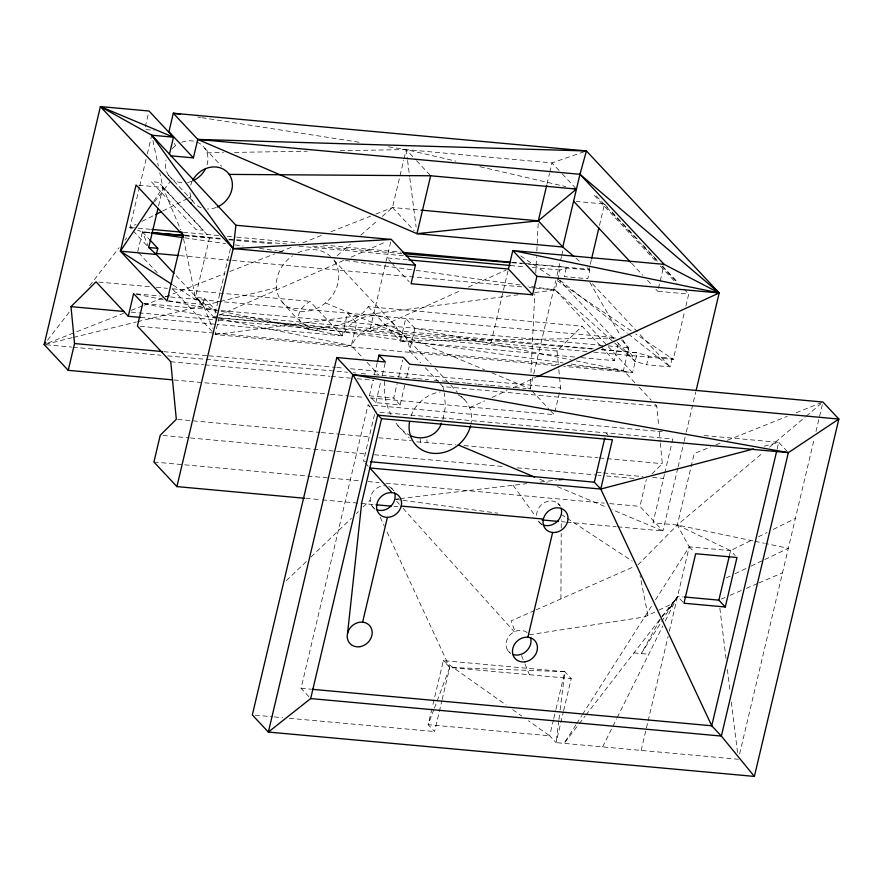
<?xml version="1.0" encoding="UTF-8"?>
<svg xmlns="http://www.w3.org/2000/svg" width="883" height="883" viewBox="0 0 883 883"><rect width="100%" height="100%" fill="white"/><g stroke="black" fill="none" stroke-linecap="round" stroke-linejoin="round"><path stroke-width="0.66" stroke-dasharray="4.42 3.31" d="M560.926 598.884L561.202 533.498M561.224 528.045L561.257 519.877M574.524 357.03L400.396 341.136L400.463 339.414A33.267 28.742 -43.1 0 0 378.686 316.059A33.267 28.742 -43.1 0 0 345.385 330.43L342.185 335.827L217.395 324.425M492.041 372.924L530.175 388.939L530.705 377.924M530.97 372.405L534.778 293.862M535.771 273.2L536.577 256.666M536.842 251.147L538.177 223.587M558.784 720.815L556.091 742.647L738.354 759.281M558.95 719.457L559.954 711.268M560.131 709.91L564.833 671.709L443.332 660.616L432.284 707.338M384.668 381.268C383.365 392.604 385.893 404.271 390.871 414.491M672.78 603.917L673.155 602.096L671.19 606.433L660.981 617.868L677.559 596.367L682.89 596.853M674.38 601.4L674.623 600.186M729.358 555.804L730.572 550.628L753.497 539.248M145.265 126.854L148.388 113.653M146.843 245.496L129.944 227.428L139.426 187.328M139.746 185.993L146.059 159.26M147.329 153.907L151.755 135.198M137.715 251.798L142.417 231.898L150.662 232.593L142.417 231.898L137.428 230.11M158.554 205.882L162.925 187.417L159.768 172.682M183.587 238.885L195.364 297.405L204.414 298.233L202.969 304.348L212.549 328.266M586.941 351.522L214.127 317.483L230.562 247.98M555.65 365.65L215.077 334.558L219.15 317.317M221.081 311.313L342.185 335.827L347.538 313.2L356.688 322.99L351.346 345.617L363.377 358.487M382.262 216.434L392.505 207.516L403.708 160.132M404.017 158.819L406.191 149.602L551.996 162.913L585.153 151.39M390.683 242.085L369.513 331.666L460.882 290.474M404.767 385.209L400.12 404.889L375.805 402.659L369.414 395.805L373.134 380.054M374.37 374.811L377.162 363.001M308.929 696.709L301.059 688.298L368.056 404.856L370.948 407.825M375.805 402.659L380.772 381.666M382.317 375.109L385.418 361.997M374.502 414.491L363.487 461.114L367.593 461.489M615.506 338.046L400.396 341.136L405.739 318.509L414.9 328.31L570.97 359.856M400.12 404.889L393.719 398.023L397.129 383.597M398.686 377.041L402.714 359.988M414.9 328.31L409.546 350.926L420.661 362.814M406.621 377.339L409.105 366.842M491.014 342.77L508.442 269.028M547.019 183.973L549.513 173.443M549.822 172.13L551.996 162.913L561.411 172.98M431.964 708.674L428.178 724.7L434.591 731.554L441.842 700.848M442.162 699.513L449.734 667.471L386.566 531.014M530.175 388.939L555.771 280.639M557.041 275.297L560.197 261.931M560.517 260.584L561.456 256.578M561.776 255.242L563.045 249.889M566.257 267.968L564.215 276.589L587.769 278.741L589.811 270.11L566.257 267.968L559.899 270.021L555.197 289.922L607.383 345.75M554.888 412.03L560.584 387.913L558.74 368.774M591.29 260.021L589.093 269.348L589.811 270.11M599.491 225.364L604.524 204.028L576.29 201.456M581.378 357.659L614.281 360.661L619.016 340.65M621.477 339.944L628.806 347.781L623.442 370.452L635.473 383.332M553.475 719.766L549.69 735.793L556.091 742.647L563.354 711.941M553.784 718.431L555.683 710.429M555.992 709.093L564.833 671.709L449.734 667.471L443.332 660.616L506.025 704.932M685.881 306.092L688.707 294.094L657.78 291.269L663.839 265.64M563.663 710.605L571.246 678.563L564.833 671.709M614.7 343.079L635.219 361.401L646.621 364.745L648.663 356.114L672.206 358.266L673.276 359.403L684.612 311.423M672.206 358.266L670.164 366.886L646.621 364.745M677.78 468.122L662.934 530.97L639.943 506.378L646.279 479.59M664.435 474.491L653.012 522.791L677.316 525.01L753.696 541.025M664.744 473.167L671.577 444.248M671.886 442.935L672.824 438.994L376.5 411.942M678.1 466.787L683.784 442.725M684.104 441.39L686.003 433.365M686.312 432.03L695.793 391.909M637.934 564.888L677.316 525.01L690.771 468.1M691.08 466.776L694.215 453.542L710.782 446.908M641.146 750.407L647.802 722.283M648.111 720.936L668.067 636.555M669.325 631.202L689.259 546.864L677.316 525.01L763.232 452.471M777.161 449.039L778.74 442.35L701.83 435.33M739.623 753.916L814.402 438.145M815.991 431.467L822.956 402.041M138.741 185.209L162.925 187.417L209.657 237.339L195.364 297.405L214.127 317.483L591.919 348.995M433.928 709.435L428.178 724.7L549.69 735.793L528.409 720.749M434.403 708.166L449.734 667.471L571.246 678.563M442.913 419.469L445.451 406.522L444.326 392.847M602.614 746.897L612.327 727.382M612.934 726.168L616.577 718.85M617.184 717.636L662.846 625.926M665.296 620.992L677.559 596.367L683.972 603.221M660.318 619.06L641.345 653.563L660.892 622.703M215.584 333.222L351.346 345.617L354.536 340.22A33.267 28.742 -43.1 0 1 387.836 325.86A33.267 28.742 -43.1 0 1 409.624 349.204L409.546 350.926L558.994 364.569M661.621 621.555L677.559 596.367M575.904 724.811L564.082 743.376L578.387 724.844M576.643 723.652L581.82 715.539M582.559 714.38L652.526 604.568M655.462 599.943L689.259 546.864L730.572 550.628L735.153 555.528M153.808 201.081L162.925 187.417L180.695 229.889M600.473 345.882L582.063 326.18L368.167 306.655C358.564 320.783 340.098 325.893 323.918 327.438C305.143 332.626 292.836 313.41 281.997 301.776M579.226 723.751L585.12 716.124M585.97 715.031L660.153 618.939M47.516 340.22L69.415 311.909M89.624 285.772L119.106 247.67M125 240.044L126.688 237.869M154.481 201.931L170.485 181.247M651.952 473.972L662.338 463.674L660.341 443.111M218.686 320.121L306.202 328.112L308.322 326.015M306.202 328.112L308.09 329.149L310.209 327.052M308.09 329.149L316.07 330.639L318.189 328.531M316.07 330.639L321.798 329.536L323.918 327.438M321.798 329.536L557.018 351.004L582.063 326.18M286.357 580.65L307.063 560.782M311.015 556.996L351.445 518.211M356.379 513.487L358.343 511.588M363.277 506.864L370.176 500.242M337.196 255.651L350.507 244.072M360.75 235.154L378.167 219.999M769.512 447.162L805.141 417.085M806.19 416.202L820.859 403.818M668.508 608.111L671.19 606.433L671.687 604.005L656.246 611.4M342.185 335.827L309.955 301.346C304.458 304.834 298.807 309.922 298.443 316.865L299.966 320.993M527.14 632.592A13.311 11.49 -43.1 0 0 514.999 631.488L512.019 633.21A13.311 11.49 -43.1 0 0 509.955 652.824M132.439 228.322L129.944 227.428L136.037 224.37M142.119 221.324L154.304 215.22M162.825 210.949L187.174 198.741M188.388 198.134L190.827 196.92M758.431 536.787L767.051 532.493M773.221 529.425L795.406 518.387M529.204 634.778L644.634 616.941L655.054 611.974M726.367 577.868L730.086 576.091M735.042 573.729L749.91 566.632M751.146 566.047L763.53 560.131M764.777 559.535L788.32 548.299L765.682 543.553M469.635 407.78L484.612 400.893M492.096 397.449L507.074 390.562M513.31 387.692L535.771 377.361M468.387 287.085L505.948 270.154M214.127 317.483L217.902 315.827M219.161 315.275L343.564 260.474M351.103 257.152L386.29 241.655M534.767 610.44L511.102 620.881L514.999 631.488M536.014 609.888L634.215 566.533M721.367 599.071L725.109 597.46M730.098 595.319L741.334 590.495M746.323 588.354L757.559 583.531M758.806 582.99L782.515 572.813M715.881 444.866L720.981 442.825M727.349 440.286L787.261 416.323M796.19 412.747L821.676 402.549M47.991 343.068L123.554 313.333M131.236 310.308L142.759 305.783M144.05 305.275L164.536 297.207M165.816 296.71L224.735 273.531M229.856 271.511L274.679 253.874M279.801 251.865L291.324 247.328M302.847 242.792L322.063 235.231M331.026 231.71L370.728 216.092M375.849 214.072L392.505 207.516L421.114 210.132M764.137 446.18L778.74 442.35L788.353 452.637M72.185 337.714L44.15 344.58L71.611 347.085M73.521 337.383L136.269 322.019M137.605 321.699L219.039 301.754M220.364 301.423L276.434 287.692M215.077 334.558L518.31 294.756M534.701 292.604L555.197 289.922L613.674 342.163M394.822 499.226L398.906 498.752M400.264 498.586L526.721 483.674M540.275 482.074L556.555 480.153M416.732 441.842L455.838 444.822M207.019 152.836L223.509 152.571M234.492 152.395L307.295 151.214M340.264 150.673L406.191 149.602L455.794 161.103M185.011 235.452L222.097 238.553M228.962 239.127L286.666 243.94M312.77 246.114L402.063 253.564M511.963 262.726L521.577 263.531M528.453 264.105L565.539 267.196M601.533 349.8L637.25 352.781L648.663 356.114M145.993 129.624L154.095 130.364M129.944 227.428L136.799 228.046M138.167 228.178L151.865 229.425M183.366 232.306L218.984 235.551M227.207 236.302L235.419 237.052M236.787 237.185L298.432 242.814M323.09 245.055L401.169 252.185M512.118 262.317L524.447 263.443M525.815 263.576L589.093 269.348L586.058 266.765M184.128 235.01L209.657 237.339M184.988 235.794L222.063 239.172M228.94 239.801L274.249 243.94M298.973 246.202L403.343 255.728M510.462 265.507L524.193 266.765M532.427 267.516L559.899 270.021M407.416 259.801L386.942 257.924L390.65 261.898M180.287 255.684L231.103 260.33M232.472 260.452L522.228 286.909M529.105 287.538L534.59 288.035M535.97 288.167L555.197 289.922L527.946 286.092M98.775 282.063L150.883 286.82M156.368 287.328L167.34 288.322M172.825 288.829L309.955 301.346M136.368 293.873L159.68 296.004M165.165 296.511L169.271 296.887M170.651 297.008L616.908 337.736M168.366 301.191L202.969 304.348L175.916 275.408M602.747 345.408L220.938 310.573M608.232 345.904L628.806 347.781M144.15 303.542L219.569 310.441M593.31 348.763L219.779 314.657L563.078 362.913M601.544 349.513L637.25 352.781L632.548 372.67L563.884 366.401M593.795 352.151L673.276 359.403L635.716 333.929M131.17 312.129L217.317 319.999M140.607 317.416L216.026 324.304M140.165 326.335L214.216 333.101M567.228 365.319L623.442 370.452L576.345 360.937M163.808 351.688L207.737 355.706M209.105 355.827L335.419 367.361M336.798 367.483L343.664 368.112M350.529 368.741L560.584 387.913M72.98 347.207L160.849 355.231M167.715 355.86L204.79 359.238M206.158 359.37L347.571 372.273M353.068 372.781L355.805 373.023M361.302 373.531L368.167 374.16M373.652 374.657L380.518 375.286M381.897 375.407L416.213 378.542M417.593 378.664L428.575 379.668M434.061 380.176L440.926 380.794M442.306 380.926L453.288 381.931M454.657 382.052L465.639 383.056M467.019 383.178L476.632 384.061M478.001 384.182L488.983 385.187M490.352 385.308L513.696 387.438M515.065 387.571L526.058 388.564M170.75 361.743L203.653 364.745M205.033 364.867L329.823 376.257M331.191 376.39L350.385 378.145M357.24 378.763L373.697 380.264M440.098 383.608L442.869 386.577L656.764 406.103L658.751 426.666M369.414 395.805L393.719 398.023M173.951 379.988L329.094 394.149M330.463 394.271L348.31 395.904M349.679 396.026L364.789 397.405M370.275 397.913L554.248 414.701L549.623 409.745M373.553 405.363L656.499 431.191M657.868 431.312L664.744 431.942M177.682 419.436L319.9 432.416M321.269 432.538L339.039 434.16M340.408 434.281L370.496 437.03M378.697 437.78L411.522 440.783M464.039 445.573L598.056 457.802M599.425 457.935L662.338 463.674M596.676 472.328L602.129 472.824M603.497 472.957L643.045 476.566M652.592 477.438L663.497 478.431M163.002 435.474L189.094 437.858M190.463 437.979L366.202 454.028M374.436 454.778L504.866 466.688M517.228 467.813L596.853 475.076M598.232 475.209L600.97 475.451M606.466 475.959L635.296 478.586M153.929 462.019L306.324 475.926M307.692 476.047L359.867 480.816M368.101 481.566L379.094 482.571M385.959 483.2L604.248 503.122M609.745 503.619L639.943 506.378M305.959 498.376L321.07 499.756M322.438 499.888L359.513 503.266M360.882 503.387L374.613 504.646M393.829 506.401L397.946 506.776M561.334 521.687L565.451 522.063M566.82 522.195L616.246 526.71M617.625 526.831L662.934 530.97L612.085 509.601M633.939 652.89L648.751 654.237M301.059 688.298L310.673 689.17M255.077 715.164L272.891 716.797M274.26 716.919L282.483 717.669M289.326 718.298L434.591 731.554M396.18 499.414L401.599 500.142M402.957 500.33L497.846 513.189M148.719 247.505L142.417 231.898L150.596 233.057M184.646 237.836L225.518 243.587M235.055 244.922L243.233 246.07M259.58 248.366L277.284 250.86M278.653 251.048L282.737 251.622M345.396 260.43L352.207 261.39M353.575 261.578L414.878 270.198M416.235 270.386L521.136 285.132M571.246 364.061L632.548 372.67L608.321 346.754M197.825 117.064L200.551 117.483M201.909 117.693L359.889 142.373M388.487 146.832L406.191 149.602L415.606 159.668M136.313 294.16L163.223 299.613M168.609 300.695L215.706 310.231M144.128 303.686L351.346 345.617M755.031 541.312L764.347 543.266M479.933 166.699L565.738 186.6M325.518 302.946L484.414 369.712M539.634 479.16L547.261 482.361M557.427 486.632L606.996 507.46M677.316 525.01L730.572 550.628M411.048 435.904L405.076 432.615L397.891 425.749L394.878 421.279M173.156 285.154L202.969 304.348L195.364 297.405L216.445 312.306M561.279 514.425L565.86 517.438M567.007 518.189L632.217 561.124M520.782 255.938L550.374 276.015M557.195 280.651L631.168 330.838M512.736 709.678L521.698 716.003M559.988 280.319L627.261 333.178M628.332 334.017L670.164 366.886L638.332 332.836M575.926 258.178L580.992 262.472M604.524 204.028L608.266 208.035M612.007 212.041L627.912 229.05M628.851 230.055L639.137 241.059M642.879 245.066L657.846 261.07M662.526 266.07L677.493 282.085M684.038 289.094L688.707 294.094M657.305 261.213L595.506 195.099L593.862 194.944L656.599 262.063M661.996 266.224L677.912 283.255M660.352 266.07L676.268 283.101M562.35 173.984L575.517 188.079M631.588 263.244L642.813 275.253M647.493 280.264L652.162 285.264M655.903 289.271L657.78 291.269M592.449 283.752L637.394 331.831M557.857 278.653L613.773 338.476M617.504 342.461L635.219 361.401L621.025 336.677M601.389 346.876L614.281 360.661M639.182 387.295L651.212 400.165M654.921 404.127L656.764 406.103M416.544 160.673L430.65 175.772M605.992 432.891L607.824 434.855M392.505 207.516L414.138 230.673M689.259 546.864L693.839 551.754M532.03 390.926L548.696 408.763M391.577 262.891L409.193 281.743M394.9 325.33L333.101 259.227A33.267 28.742 -43.1 0 1 324.558 303.73A33.267 28.742 -43.1 0 1 280.728 300.032A33.267 28.742 -43.1 0 1 292.549 255.805M404.061 335.132L431.213 364.182M434.955 368.189L449.944 384.215M450.882 385.22L457.427 392.229M461.18 396.235L465.86 401.246M557.725 503.2L560.473 506.136M368.167 306.655L400.396 341.136M425.286 367.769L439.171 382.626M204.735 148.223L221.666 166.335M538.475 521.246L542.361 525.396M367.085 362.449L379.116 375.33M168.653 175.364L193.112 201.534M397.891 425.749L409.138 437.78M368.056 404.856L369.8 406.732M391.268 488.001L394.017 490.937M365.319 463.078L368.973 466.997M142.417 231.898L148.741 238.664M204.414 298.233L216.158 310.794M138.642 252.792L157.284 272.737M172.196 288.697L212.273 331.566M507.891 650.639L510.639 653.575M372.019 506.047L375.683 509.966M396.655 501.268L399.414 504.325M403.101 508.409L514.359 631.853M513.155 485.275L535.551 516.301M589.811 282.295L620.352 335.507M174.393 143.388L175.485 145.728M380.187 517.25L384.248 526.014M521.489 655.473L524.469 662.703M524.966 663.906L529.436 674.744M442.869 386.577L444.039 391.599M152.891 140.552L158.333 165.993M647.934 615.385L640.032 575.495M406.191 149.602L407.405 159.095M407.582 160.452L409.668 176.732M409.844 178.079L416.092 226.909M719.866 608.299L726.036 658.63M727.36 669.513L730.031 691.268M731.356 702.151L737.515 752.482M659.281 432.151L660.208 441.743M557.018 351.004L558.608 367.405M426.886 439.767L427.118 442.206M420.165 438.719L420.518 442.372M297.902 252.77A33.267 28.742 -43.1 0 1 330.54 256.467M458.178 394.844A33.267 28.742 -43.1 0 1 471.081 423.354M411.07 415.948A33.267 28.742 -43.1 0 1 440.242 391.92M196.71 142.008A22.627 19.536 -43.1 0 1 206.368 166.821M191.788 181.269A22.627 19.536 -43.1 0 1 187.384 182.494M181.865 182.759A22.627 19.536 -43.1 0 1 166.004 160.033M171.975 148.907A22.627 19.536 -43.1 0 1 177.428 144.393M181.6 142.318A22.627 19.536 -43.1 0 1 195.474 141.578M216.247 207.439A22.627 19.536 -43.1 0 1 207.406 208.984M201.136 207.748A22.627 19.536 -43.1 0 1 189.922 191.688M190.75 185.11A22.627 19.536 -43.1 0 1 191.931 181.876M374.072 508.233A13.311 11.49 -43.1 0 1 371.434 494.37A13.311 11.49 -43.1 0 1 384.513 485.749M388.63 486.5A13.311 11.49 -43.1 0 1 393.321 490.186M542.239 524.513A13.311 11.49 -43.1 0 1 537.151 518.52M536.643 515.429A13.311 11.49 -43.1 0 1 545.584 502.085A13.311 11.49 -43.1 0 1 559.778 505.385M158.521 182.317L151.236 181.644L196.092 229.646L203.388 230.308L158.521 182.317"/><path stroke-width="1.32" d="M347.56 633.365L361.743 502.482L381.544 418.674L377.692 414.734M172.571 379.867L68.234 370.341L44.15 344.58L100.408 106.578L151.755 135.198L235.938 225.253L233.167 248.598L176.909 486.599L304.591 498.255M729.06 557.096L718.872 600.142L725.285 606.996L736.985 557.493L695.672 553.718L683.972 603.221L725.285 606.996M68.234 370.341L74.558 343.542L70.993 306.644L96.037 281.82L128.267 316.291L140.607 317.416M181.732 232.395L182.781 234.889L167.03 301.07L120.397 251.169L136.048 184.966L182.781 234.889L183.322 237.549M128.267 316.291L133.62 293.62L142.781 303.41L137.417 326.092L170.75 361.743L176.313 419.304L160.253 435.22L153.929 462.019L176.909 486.599M169.415 154.348L173.476 137.185L149.006 111.015L100.408 106.578L233.167 248.598L415.418 265.242L411.059 283.719L532.559 294.812L536.93 276.335L512.813 250.54L508.442 269.028L532.559 294.812M174.05 273.421L156.324 254.459L148.719 247.505L157.936 208.52M149.646 239.635L157.781 248.333L156.324 254.459L120.397 251.169L153.046 202.218M193.399 157.88L197.77 139.404L173.311 113.234L168.94 131.722L193.399 157.88L170.452 155.794M379.028 355.132L385.418 361.997L336.809 357.538L252.328 714.921L268.355 732.062L754.38 776.422L838.85 419.05L822.956 402.041L409.723 364.215L403.332 357.361L379.028 355.132L377.471 361.688M377.67 415.142L788.353 452.637L838.85 419.05L352.825 374.679L268.355 732.062L310.673 698.574L377.67 415.142L352.825 374.679L336.809 357.538M696.113 390.573L719.181 292.968L586.433 150.949L197.77 139.404L416.964 233.686L538.31 220.838L576.456 189.083L430.65 175.772L416.964 233.686L562.769 247.008L573.906 256.456M362.615 622.151L387.383 517.405L389.414 517.162A13.311 11.49 -43.1 0 0 400.264 497.902A13.311 11.49 -43.1 0 0 379.293 498.763A13.311 11.49 -43.1 0 0 386.169 517.295L387.383 517.405M180.121 114.293L173.311 113.234L586.433 150.949L579.954 174.293L562.769 247.008L538.31 220.838L546.709 185.298M591.61 258.686L598.862 228.024M527.868 637.239L552.626 532.493M754.38 776.422L721.356 736.069L711.742 725.782L600.76 489.05L594.347 482.184L604.756 438.156M391.997 492.648L369.889 467.968L600.76 489.05L612.405 439.756L381.544 418.674M776.852 450.374L711.742 725.782L312.052 689.292M441.401 423.288C437.284 436.003 422.858 440.849 411.048 435.904M44.15 344.58L45.839 342.394M155.518 214.613L161.6 211.556M537.019 376.776L719.181 292.968L579.954 174.293L197.77 139.404M600.76 489.05L753.508 448.972M559.27 479.833L563.332 479.359M415.418 265.242L391.312 239.448L233.167 248.598L151.755 135.198L173.476 137.185L100.408 106.578M229.194 174.393L430.65 175.772M190.386 202.759L191.147 202.814M183.631 235.342L152.031 232.704L183.62 235.662M403.432 253.675L510.595 262.615M421.114 210.132L538.31 220.838M235.938 225.253L391.312 239.448M664.137 264.359L512.813 250.54L719.181 292.968L664.137 264.359L579.954 174.293M151.865 229.425L181.997 232.174M402.538 252.317L510.749 262.196M406.092 255.982L510.462 265.507M408.785 259.922L508.442 269.028M536.93 276.335L719.181 292.968M148.719 247.505L157.781 248.333M155.563 253.432L178.918 255.562M70.993 306.644L124.326 311.511M74.558 343.542L162.428 351.566M370.33 461.743L594.347 482.184M401.224 506.08L543.387 519.061M375.981 504.767L391.092 506.147M542.107 519.932L558.586 521.445M684.226 596.974L718.872 600.142M310.673 698.574L721.356 736.069L788.353 452.637L352.825 374.679M151.953 233.244L181.92 237.461M573.784 188.465L576.456 189.083M458.277 444.977L534.546 477.019M120.397 251.169L172.008 284.414M573.597 201.214L630.65 262.251M151.755 135.198L156.953 141.335M470.595 425.65A33.267 28.742 -43.1 0 1 433.807 453.387A33.267 28.742 -43.1 0 1 409.535 421.688M205.419 168.918A22.627 19.536 -43.1 0 1 192.847 180.827M192.969 179.812A22.627 19.536 -43.1 0 1 227.924 172.781A22.627 19.536 -43.1 0 1 217.317 206.997M394.646 492.924A13.311 11.49 -43.1 0 1 390.54 506.5A13.311 11.49 -43.1 0 1 376.71 509.734M530.528 637.504A13.311 11.49 -43.1 0 1 522.096 653.939L518.884 654.899A13.311 11.49 -43.1 0 1 512.593 654.325M561.113 508.111A13.311 11.49 -43.1 0 1 556.996 521.698A13.311 11.49 -43.1 0 1 543.177 524.932M360.032 646.665A13.311 11.49 -43.1 0 0 370.352 626.544A13.311 11.49 -43.1 0 0 348.719 630.219A13.311 11.49 -43.1 0 0 360.032 646.665M525.286 661.753A13.311 11.49 -43.1 0 0 535.606 641.632A13.311 11.49 -43.1 0 0 513.972 645.307A13.311 11.49 -43.1 0 0 525.286 661.753M555.871 532.361A13.311 11.49 -43.1 0 0 566.191 512.239A13.311 11.49 -43.1 0 0 544.557 515.915A13.311 11.49 -43.1 0 0 555.871 532.361"/></g></svg>
